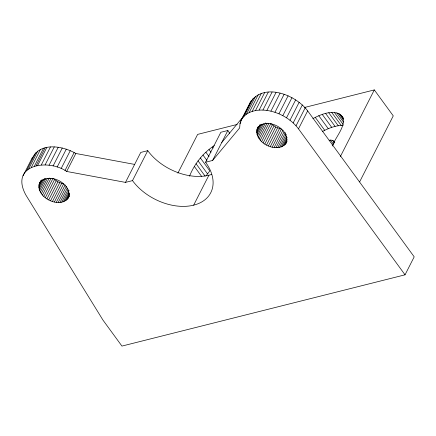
<?xml version="1.0" encoding="UTF-8"?>
<svg xmlns="http://www.w3.org/2000/svg" width="436" height="436" viewBox="0 0 436 436"><rect width="100%" height="100%" fill="white"/><g stroke="black" fill="none" stroke-linecap="round" stroke-linejoin="round"><path stroke-width="0.65" d="M69.21 196.173C61.672 211.574 31.806 196.042 40.608 181.054M240.013 123.601L239.669 127.917L212.605 160.459L205.579 162.225A46.832 31.152 27 0 1 193.66 205.16A46.832 31.152 27 0 1 132.5 180.618L125.475 182.39L66.681 171.457C48.418 158.491 9.439 164.388 25.729 194.805L102.989 320.133L121.933 346.086L405.039 274.822L414.2 256.842L307.658 110.88C295.848 94.721 263.164 81.805 250.068 102.891L240.912 120.865L240.013 123.601L240.928 121.802M257.164 128.604C265.698 115.72 292.006 129.367 285.771 143.727C275.879 154.633 251.185 140.959 258.085 126.811M31.964 159.069C39.256 141.684 62.735 145.766 75.842 153.483L134.631 164.416M68.599 197.372C72.267 183.185 47.791 171.048 39.344 183.436M249.354 105.076L250.068 102.891M36.112 165.778L45.137 147.777M23.092 175.73L32.253 157.756M26.487 170.819L35.648 152.845M28.607 169.037L37.769 151.063M31.294 167.446L40.45 149.472M34.335 166.225L43.496 148.245M37.692 165.38L46.848 147.406M41.3 164.928L50.462 146.954M45.11 164.884L54.271 146.905M38.918 184.733L41.055 180.537M40.875 181.196L41.485 179.997M49.061 165.239L58.217 147.264M38.728 186.118L41.785 180.123M38.782 187.567L43.055 179.18M39.077 189.066L44.57 178.28M39.6 190.587L45.709 178.602M53.088 165.991L62.244 148.011M40.357 192.102L47.377 178.319M41.322 193.589L49.263 178.008M42.494 195.028L51.039 178.248M57.127 167.124L66.288 149.15M43.84 196.391L53.001 178.417L57.906 181.867L63.552 183.997L54.391 201.972M45.349 197.661L54.511 179.686M61.116 168.628L70.278 150.654M46.995 198.821L56.151 180.847M48.75 199.846L57.906 181.867M64.997 170.476L74.158 152.502M50.587 200.718L59.743 182.744M66.681 171.457L75.842 153.483M52.478 201.432L61.634 183.458M56.299 202.326L65.155 184.951M58.168 202.495L66.414 186.319M59.972 202.473L67.302 188.09M61.683 202.26L68.098 189.676M63.275 201.857L69.073 190.478M64.713 201.279L68.986 192.892M65.989 200.527L69.651 193.339M67.068 199.617L69.509 194.821M67.945 198.56L69.166 196.162M125.475 182.39L140.741 152.431L147.766 150.665A46.832 31.152 27 0 0 211.58 174.422M132.5 180.618L147.766 150.665M177.883 173.152L197.633 134.392L237.189 124.434M189.491 176.215C194.532 163.816 203.029 152.911 214.305 145.624M205.579 162.225L220.845 132.266L227.87 130.5L229.723 133.351M212.605 160.459L227.87 130.5M193.66 205.16L208.926 175.201M240.912 120.865L251.458 100.389M242.296 118.363L244.144 116.129L253.305 98.154M244.144 116.129L246.433 114.205L255.589 96.231M246.433 114.205L249.12 112.619L258.276 94.645M249.12 112.619L252.161 111.393L261.322 93.418M252.161 111.393L255.512 110.548L264.674 92.574M255.512 110.548L259.126 110.101L268.282 92.127M259.126 110.101L262.935 110.052L272.091 92.078M256.744 129.901L258.575 126.309M262.935 110.052L266.887 110.406L276.043 92.432M256.553 131.285L259.911 124.696M256.608 132.74L260.881 124.353M256.897 134.234L262.091 124.053M257.425 135.754L263.529 123.77M266.887 110.406L270.909 111.158L280.07 93.184M258.177 137.269L265.508 122.892M259.148 138.757L267.088 123.181M260.314 140.196L268.865 123.421M270.909 111.158L274.953 112.297L284.108 94.323M261.665 141.564L270.821 123.59L275.732 127.04L281.373 129.165L272.217 147.139M263.175 142.834L272.331 124.86M274.953 112.297L278.942 113.801L288.103 95.822M264.821 143.989L273.977 126.015M266.576 145.014L275.732 127.04M405.039 274.822L298.497 128.854C294.371 123.317 288.883 118.908 282.822 115.649L291.978 97.669M268.413 145.891L277.569 127.917M270.304 146.6L279.46 128.625M286.528 117.807L295.684 99.833M274.124 147.499L282.975 130.119M275.993 147.662L283.929 132.086M290 120.249L299.156 102.275M277.797 147.641L285.433 132.664M279.509 147.428L286.223 134.25M293.183 122.936L302.344 104.962M281.095 147.03L286.594 136.245M282.539 146.447L287.117 137.46M283.809 145.695L287.166 139.106M284.893 144.785L287.03 140.594M285.771 143.727L287.035 141.346M296.033 125.819L305.189 107.845M298.497 128.854L307.658 110.88M332.57 146C334.303 137.771 351.187 121.551 338.881 113.627C330.107 110.39 320.667 114.597 312.863 118.587M340.374 156.535L374.317 89.914L393.261 115.867L359.624 181.883M206.168 175.719L209.82 170.89L200.347 157.914M221.761 142.485L244.1 115.622M322.335 131.563C328.744 128.14 335.834 125.241 343.219 125.459M304.437 107.507L374.317 89.914M329.18 140.272C331.229 139.793 333.758 140.288 334.793 142.305M278.942 113.801L282.822 115.649M341.884 116.085L343.464 118.249M340.576 114.695L343.339 118.478M338.881 113.627L343.225 119.573M336.821 112.886L343.53 122.08M334.423 112.493L343.105 124.385M331.731 112.45L341.197 125.426M328.771 112.755L338.243 125.731M325.594 113.409L335.066 126.386M322.248 114.401L331.72 127.372M318.781 115.709L328.248 128.685M332.548 140.343L334.521 143.046M315.239 117.322L324.711 130.299M330.461 140.087L333.622 144.409M212.332 146.976L213.122 148.055M209.018 149.526L210.991 152.229M205.89 152.229L209.046 156.551M202.985 155.036L206.931 160.443M198.02 160.819L207.492 173.795M196.037 163.707L205.111 176.139M194.423 166.536L201.525 176.269M334.003 141.22L334.728 142.659"/></g></svg>
